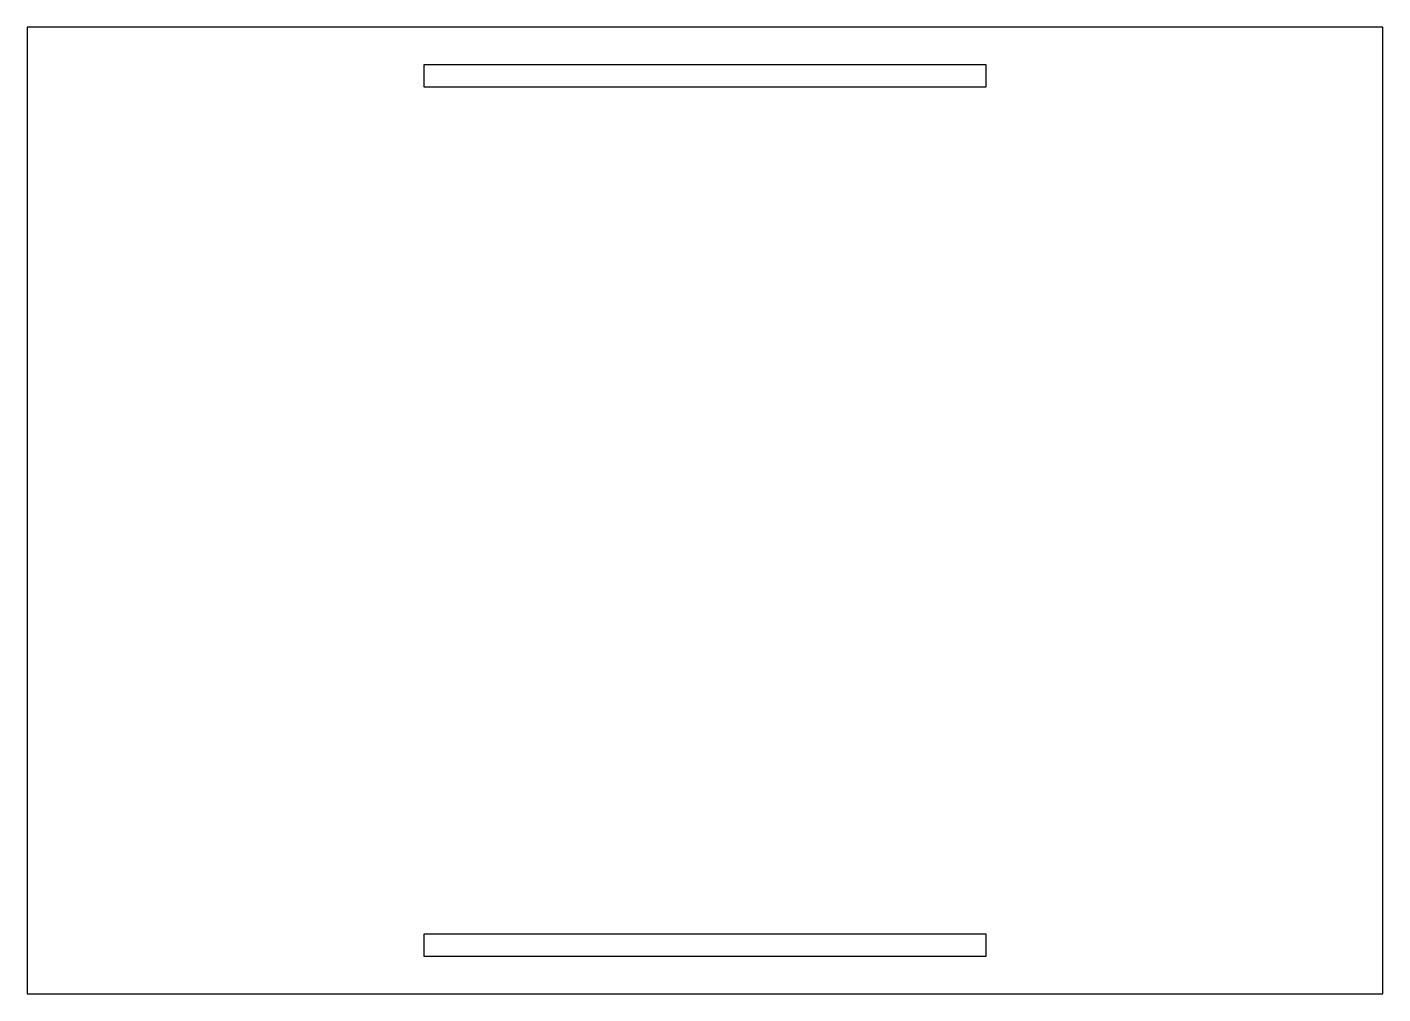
# Model space of a CAD drawing. Header units: millimetres. Extents: x -181 to 181, y -113 to 145.
import ezdxf

# ---------------------------------------------------------------- set-up
doc = ezdxf.new("R2010")
doc.units = ezdxf.units.MM
doc.layers.get('0').update_dxf_attribs({"linetype": 'CONTINUOUS'})

msp = doc.modelspace()

# ---------------------------------------------------------------- linework, layer by layer
for points in [[(-181, 145.04), (-181, -112.97), (181, -112.97), (181, 145.04)], [(-75, 129.04), (-75, 135.04), (75, 135.04), (75, 129.04)], [(-75, -102.97), (-75, -96.97), (75, -96.97), (75, -102.97)]]:
    msp.add_lwpolyline(points, close=True)

doc.saveas('drawing.dxf')
